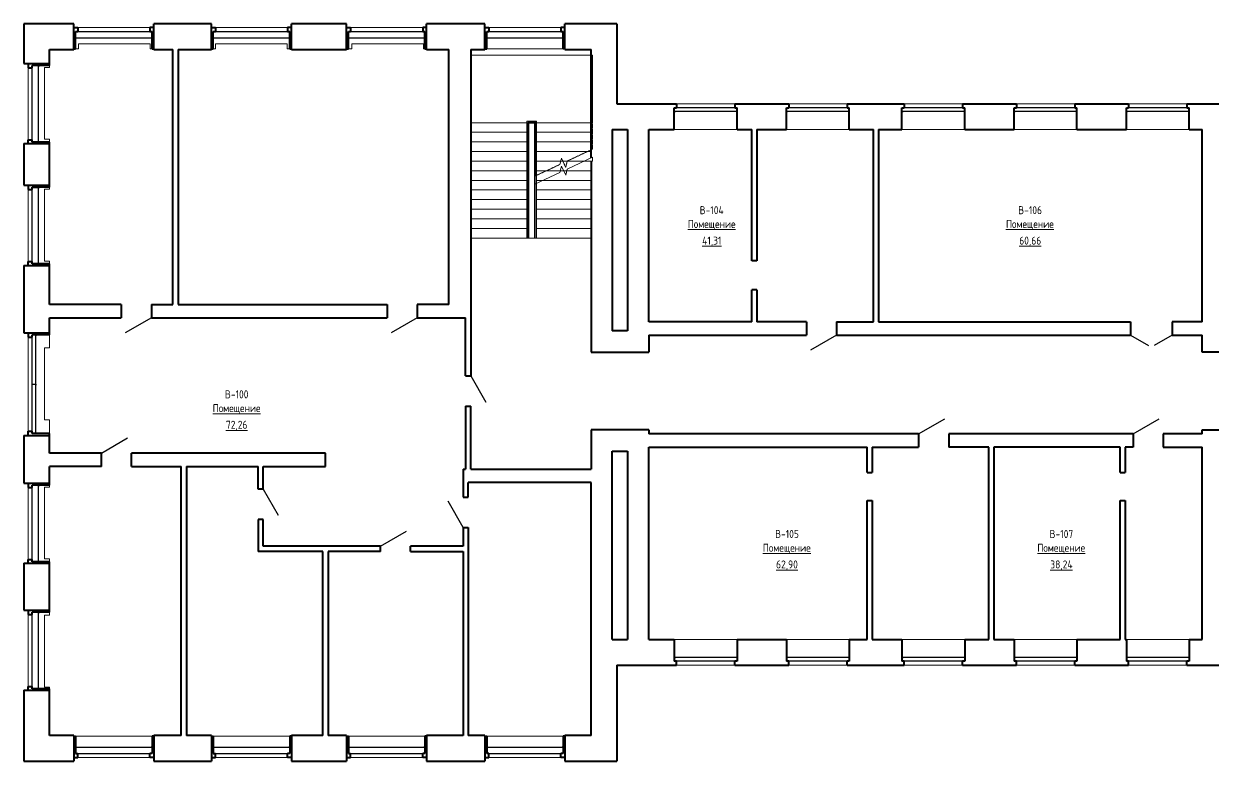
# Model space of a CAD drawing. Header units: millimetres. Extents: x -24 to 373619, y 275 to 149465.
# Drawn here: x 106 to 37256, y 62095 to 85115 of the extents above; entities that cross this region are included whole.
import ezdxf

# ---------------------------------------------------------------- set-up
doc = ezdxf.new("R2010")
doc.units = ezdxf.units.MM
doc.linetypes.add('ADSK_Сверху', pattern=[4.5, 3, -1.5])
for name, color, linetype, lineweight in [('Двери', 7, 'Continuous', 18), ('Каркас_Импост', 7, 'Continuous', 30), ('Лестницы', 7, 'Continuous', 18), ('Марки помещений', 7, 'Continuous', 18), ('Ограждение', 7, 'Continuous', 18), ('Окна', 7, 'Continuous', 18), ('Панель', 7, 'Continuous', 30), ('Перекрытия', 7, 'Continuous', 18), ('Поручни', 7, 'Continuous', 18), ('Стены', 7, 'Continuous', 18), ('Стены разрез', 7, 'Continuous', 40)]:
    doc.layers.add(name, color=color, linetype=linetype, lineweight=lineweight)
doc.styles.add('GOST Common_1', font='GOST Common.ttf', dxfattribs={"width": 0.9, "height": 250})

# ---------------------------------------------------------------- blocks, each defined once
blk = doc.blocks.new('Ограждение - Ограждение-225416-001_Весь этаж')
at = {"layer": 'Ограждение', "linetype": 'ADSK_Сверху'}
for p, q in [((15816, 82078), (15816, 78428)), ((16116, 82078), (15816, 82078)), ((15821, 82073), (15821, 78428)), ((16111, 82073), (15821, 82073)), ((15846, 82048), (15846, 78428)), ((16086, 82048), (15846, 82048)), ((15861, 82033), (15861, 78428)), ((16071, 82033), (15861, 82033)), ((15866, 82028), (15866, 78428)), ((16066, 82028), (15866, 82028)), ((15876, 82018), (15876, 78428)), ((16056, 82018), (15876, 82018)), ((16056, 80358), (16056, 82018)), ((16066, 80358), (16066, 82028)), ((16071, 80361), (16071, 82033)), ((16086, 80368), (16086, 82048)), ((16111, 82028), (16111, 82073)), ((16111, 80379), (16111, 82028)), ((16116, 82028), (16116, 82078)), ((16116, 80382), (16116, 82028)), ((15866, 78428), (15816, 78428)), ((15861, 78428), (15821, 78428)), ((15876, 78428), (15846, 78428))]:
    blk.add_line(p, q, dxfattribs=at)
at = {"layer": 'Поручни'}
for p, q in [((16066, 80108), (16056, 80108)), ((16066, 80108), (16056, 80108)), ((16056, 78428), (16056, 80108)), ((16071, 80111), (16066, 80108)), ((16071, 80111), (16066, 80108)), ((16111, 80129), (16071, 80111)), ((16111, 80129), (16071, 80111)), ((16111, 80129), (16071, 80111)), ((16071, 78428), (16071, 80111)), ((16116, 80132), (16111, 80129)), ((16111, 78428), (16111, 80129)), ((16116, 78428), (16116, 80132)), ((16071, 78428), (16056, 78428)), ((16111, 78428), (16071, 78428)), ((16116, 78428), (16111, 78428))]:
    blk.add_line(p, q, dxfattribs=at)
blk = doc.blocks.new('Ограждение - Ограждение-227097-001_Весь этаж')
at = {"layer": 'Поручни'}
for p, q in [((15816, 82078), (15816, 78428)), ((16116, 82078), (15816, 82078)), ((15821, 82073), (15821, 78428)), ((16111, 82073), (15821, 82073)), ((15861, 82033), (15861, 78428)), ((16071, 82033), (15861, 82033)), ((15876, 82018), (15876, 78428)), ((16056, 82018), (15876, 82018)), ((16056, 80108), (16056, 82018)), ((16071, 80113), (16071, 82033)), ((16086, 82031), (16086, 82048)), ((16111, 82028), (16111, 82073)), ((16111, 80129), (16111, 82028)), ((16116, 82028), (16116, 82078)), ((16116, 80132), (16116, 82028)), ((15821, 78428), (15816, 78428)), ((15861, 78428), (15821, 78428)), ((15876, 78428), (15861, 78428))]:
    blk.add_line(p, q, dxfattribs=at)
blk = doc.blocks.new('AC_Дверь_Двупольная_ДеревяннаяВнутренняя_филенчатая_с_верхом - 1260х2080-413008-001_Весь этаж')
at = {"layer": 'Панель'}
for p, q in [((-650, 210), (-87, 535)), ((650, 210), (87, 535))]:
    blk.add_line(p, q, dxfattribs=at)
blk = doc.blocks.new('ИРНИТУ_Дверь_Однопольная_ДеревяннаяВнутренняя_филенчатая - 900х2080 без верха-1341253-001_Весь этаж')
at = {"layer": 'Панель'}
blk.add_line((-470, 210), (344, 680), dxfattribs=at)
blk = doc.blocks.new('ИРНИТУ_Дверь_Однопольная_ДеревяннаяВнутренняя_филенчатая - 900х2080 без верха-1341261-001_Весь этаж')
at = {"layer": 'Панель'}
blk.add_line((-470, 80), (344, 550), dxfattribs=at)
blk = doc.blocks.new('ИРНИТУ-Окно-ГОСТ23166-99_4_2_Створки - 1920 x 2350-415137-001_Весь этаж')
at = {"layer": 'Каркас_Импост'}
for p, q in [((-1018.1, -160), (941.9, -160)), ((-1018.1, -280), (-1018.1, -160)), ((-1018.1, -160), (-983.1, -160)), ((-1018.1, -280), (941.9, -280)), ((-1018.1, -280), (-983.1, -280)), ((941.9, -160), (906.9, -160)), ((941.9, -280), (906.9, -280)), ((941.9, -280), (941.9, -160))]:
    blk.add_line(p, q, dxfattribs=at)
blk = doc.blocks.new('ИРНИТУ-Окно-ГОСТ23166-99_4_2_Створки - 1920 x 2350-415142-001_Весь этаж')
at = {"layer": 'Каркас_Импост'}
for p, q in [((-1018.1, 280), (941.9, 280)), ((-1018.1, 280), (-1018.1, 160)), ((-1018.1, 280), (-983.1, 280)), ((-1018.1, 160), (941.9, 160)), ((-1018.1, 160), (-983.1, 160)), ((941.9, 280), (906.9, 280)), ((941.9, 160), (906.9, 160)), ((941.9, 280), (941.9, 160))]:
    blk.add_line(p, q, dxfattribs=at)
blk = doc.blocks.new('ИРНИТУ-Окно-ГОСТ23166-99_6_3_Створки - 2350 x 2350-686478-001_Весь этаж')
at = {"layer": 'Каркас_Импост'}
for p, q in [((-1233.1, 210), (1156.9, 210)), ((-1233.1, 210), (-1233.1, 10)), ((-1233.1, 210), (-1198.1, 210)), ((-1233.1, 10), (1156.9, 10)), ((-1233.1, 10), (-1198.1, 10)), ((1156.9, 210), (1121.9, 210)), ((1156.9, 10), (1121.9, 10)), ((1156.9, 210), (1156.9, 10))]:
    blk.add_line(p, q, dxfattribs=at)
blk = doc.blocks.new('ИРНИТУ-Окно-ГОСТ23166-99_4_2_Створки - 1520 x 2350-1120501-001_Весь этаж')
at = {"layer": 'Каркас_Импост'}
for p, q in [((-808.1, 210), (731.9, 210)), ((-808.1, 210), (-808.1, 90)), ((-808.1, 210), (-793.1, 210)), ((-808.1, 90), (731.9, 90)), ((-808.1, 90), (-773.1, 90)), ((731.9, 210), (696.9, 210)), ((731.9, 90), (696.9, 90)), ((731.9, 210), (731.9, 90))]:
    blk.add_line(p, q, dxfattribs=at)
blk = doc.blocks.new('ИРНИТУ-Окно-ГОСТ23166-99_4_2_Створки - 1520 x 2350-1120668-001_Весь этаж')
at = {"layer": 'Каркас_Импост'}
for p, q in [((-808.1, 210), (731.9, 210)), ((-808.1, 210), (-808.1, 90)), ((-808.1, 210), (-773.1, 210)), ((-808.1, 90), (731.9, 90)), ((-808.1, 90), (-773.1, 90)), ((731.9, 90), (696.9, 90)), ((731.9, 210), (716.9, 210)), ((731.9, 210), (731.9, 90))]:
    blk.add_line(p, q, dxfattribs=at)
blk = doc.blocks.new('ИРНИТУ-Окно-ГОСТ23166-99_6_3_Створки - 2350 x 2350-686480-001_Весь этаж')
at = {"layer": 'Каркас_Импост'}
for p, q in [((-1233.1, -10), (1156.9, -10)), ((-1233.1, -210), (-1233.1, -10)), ((-1233.1, -10), (-1198.1, -10)), ((-1233.1, -210), (1156.9, -210)), ((-1233.1, -210), (-1198.1, -210)), ((1156.9, -10), (1121.9, -10)), ((1156.9, -210), (1121.9, -210)), ((1156.9, -210), (1156.9, -10))]:
    blk.add_line(p, q, dxfattribs=at)

msp = doc.modelspace()

# ---------------------------------------------------------------- linework, layer by layer
at = {"layer": 'Лестницы', "linetype": 'ADSK_Сверху'}
for p, q in [((14066, 84131), (14066, 82028)), ((17866, 84131), (14066, 84131)), ((17866, 82028), (17866, 84131)), ((15866, 82028), (14066, 82028)), ((14066, 82028), (14066, 78428)), ((15866, 82028), (14066, 82028)), ((15816, 82028), (14066, 82028)), ((15866, 82028), (16066, 82028)), ((15866, 82028), (15866, 78428)), ((16066, 82028), (17866, 82028)), ((16066, 80358), (16066, 82028)), ((16066, 82028), (17866, 82028)), ((16116, 82028), (17826, 82028)), ((17866, 81198), (17866, 82028)), ((15866, 81728), (14066, 81728)), ((15866, 81728), (14066, 81728)), ((15816, 81728), (14066, 81728)), ((15866, 81428), (14066, 81428)), ((15866, 81428), (14066, 81428)), ((15816, 81428), (14066, 81428)), ((16066, 81728), (17866, 81728)), ((16066, 81728), (17866, 81728)), ((16066, 81428), (17866, 81428)), ((16066, 81428), (17866, 81428)), ((16116, 81728), (17826, 81728)), ((16116, 81428), (17826, 81428)), ((15866, 81128), (14066, 81128)), ((15866, 81128), (14066, 81128)), ((15816, 81128), (14066, 81128)), ((16066, 81128), (17717, 81128)), ((16066, 81128), (17717, 81128)), ((16116, 81128), (17826, 81128)), ((17866, 81198), (17079, 80831)), ((15866, 80828), (14066, 80828)), ((15866, 80828), (14066, 80828)), ((15816, 80828), (14066, 80828)), ((16066, 80828), (16878, 80828)), ((16066, 80828), (16878, 80828)), ((16853, 80725), (16066, 80358)), ((16116, 80828), (17609, 80828)), ((16900, 80920), (16853, 80725)), ((17032, 80636), (16900, 80920)), ((16943, 80828), (17079, 80828)), ((16943, 80828), (17079, 80828)), ((17079, 80831), (17032, 80636)), ((17609, 80828), (17866, 80828)), ((15866, 80528), (14066, 80528)), ((15866, 80528), (14066, 80528)), ((15816, 80528), (14066, 80528)), ((16066, 80528), (16430, 80528)), ((16066, 80528), (16430, 80528)), ((16116, 80528), (16865, 80528)), ((16865, 80528), (16966, 80528)), ((16966, 80528), (17066, 80528)), ((17066, 80528), (17826, 80528)), ((15866, 80228), (14066, 80228)), ((15866, 80228), (14066, 80228)), ((15816, 80228), (14066, 80228)), ((15866, 79928), (14066, 79928)), ((15866, 79928), (14066, 79928)), ((15816, 79928), (14066, 79928)), ((16116, 80228), (16323, 80228)), ((16116, 79928), (17826, 79928)), ((16323, 80228), (17826, 80228)), ((15866, 79628), (14066, 79628)), ((15866, 79628), (14066, 79628)), ((15816, 79628), (14066, 79628)), ((16116, 79628), (17826, 79628)), ((15866, 79328), (14066, 79328)), ((15866, 79328), (14066, 79328)), ((15816, 79328), (14066, 79328)), ((16116, 79328), (17826, 79328)), ((15866, 79028), (14066, 79028)), ((15866, 79028), (14066, 79028)), ((15816, 79028), (14066, 79028)), ((16116, 79028), (17826, 79028)), ((15866, 78728), (14066, 78728)), ((15866, 78728), (14066, 78728)), ((15816, 78728), (14066, 78728)), ((15866, 78428), (14066, 78428)), ((16116, 78728), (17826, 78728)), ((16116, 78428), (17826, 78428))]:
    msp.add_line(p, q, dxfattribs=at)
at = {"layer": 'Лестницы'}
for p, q in [((17826, 84131), (14066, 84131)), ((15816, 82028), (14066, 82028)), ((16116, 82028), (17826, 82028)), ((15816, 81728), (14066, 81728)), ((15816, 81428), (14066, 81428)), ((16116, 81728), (17826, 81728)), ((16116, 81428), (17826, 81428)), ((15816, 81128), (14066, 81128)), ((16116, 81128), (17826, 81128)), ((15816, 80828), (14066, 80828)), ((16116, 80828), (17609, 80828)), ((16900, 80670), (16853, 80475)), ((17032, 80386), (16900, 80670)), ((17866, 80948), (17079, 80581)), ((17609, 80828), (17866, 80828)), ((17866, 80828), (17866, 80948)), ((15816, 80528), (14066, 80528)), ((16853, 80475), (16066, 80108)), ((16116, 80528), (16865, 80528)), ((16865, 80528), (16966, 80528)), ((16966, 80528), (17066, 80528)), ((17079, 80581), (17032, 80386)), ((17066, 80528), (17826, 80528)), ((15816, 80228), (14066, 80228)), ((15816, 79928), (14066, 79928)), ((16116, 80228), (16323, 80228)), ((16116, 79928), (17826, 79928)), ((16323, 80228), (17826, 80228)), ((15816, 79628), (14066, 79628)), ((16116, 79628), (17826, 79628)), ((15816, 79328), (14066, 79328)), ((16116, 79328), (17826, 79328)), ((15816, 79028), (14066, 79028)), ((16116, 79028), (17826, 79028)), ((15816, 78728), (14066, 78728)), ((15816, 78428), (14066, 78428)), ((16116, 78728), (17826, 78728)), ((16116, 78428), (17826, 78428))]:
    msp.add_line(p, q, dxfattribs=at)
at = {"layer": 'Перекрытия'}
for p, q in [((15816, 78428), (14066, 78428)), ((16056, 78428), (15876, 78428))]:
    msp.add_line(p, q, dxfattribs=at)
at = {"layer": 'Стены'}
for p, q in [((1795, 84995), (4045, 84995)), ((6095, 84995), (8345, 84995)), ((10315, 84995), (12565, 84995)), ((14635, 84995), (16885, 84995)), ((1815, 84335), (1725, 84335)), ((1815, 84485), (4055, 84485)), ((1815, 84335), (1815, 84485)), ((4055, 84485), (4055, 84335)), ((4115, 84335), (4055, 84335)), ((6095, 84335), (6025, 84335)), ((6095, 84485), (8335, 84485)), ((6095, 84335), (6095, 84485)), ((8335, 84485), (8335, 84335)), ((8415, 84335), (8335, 84335)), ((10348, 84335), (10245, 84335)), ((10348, 84485), (12588, 84485)), ((10348, 84335), (10348, 84485)), ((12588, 84485), (12588, 84335)), ((12635, 84335), (12588, 84335)), ((16955, 84335), (14565, 84335)), ((246, 81490), (246, 83740)), ((756, 81510), (756, 83750)), ((756, 83750), (906, 83750)), ((906, 83810), (906, 83750)), ((20494, 82615), (22314, 82615)), ((23999, 82615), (25819, 82615)), ((27604, 82615), (29424, 82615)), ((31109, 82615), (32929, 82615)), ((34613, 82615), (36433, 82615)), ((22384, 81815), (20424, 81815)), ((25889, 81815), (23929, 81815)), ((29494, 81815), (27534, 81815)), ((32999, 81815), (31039, 81815)), ((36503, 81815), (34543, 81815)), ((906, 81510), (756, 81510)), ((906, 81510), (906, 81420)), ((246, 77690), (246, 79940)), ((756, 77710), (756, 79950)), ((756, 79950), (906, 79950)), ((906, 80010), (906, 79950)), ((906, 77710), (756, 77710)), ((906, 77710), (906, 77620)), ((246, 72395), (246, 75335)), ((906, 75405), (906, 74995)), ((756, 74995), (756, 72755)), ((906, 74995), (756, 74995)), ((756, 72755), (906, 72755)), ((906, 72755), (906, 72325)), ((246, 68390), (246, 70640)), ((756, 68410), (756, 70650)), ((756, 70650), (906, 70650)), ((906, 70710), (906, 70650)), ((906, 68410), (756, 68410)), ((906, 68410), (906, 68320)), ((246, 64424), (246, 66674)), ((756, 64410), (756, 66650)), ((756, 66650), (906, 66650)), ((906, 66744), (906, 66650)), ((20424, 65895), (22384, 65895)), ((23929, 65895), (25889, 65895)), ((27534, 65895), (29494, 65895)), ((31039, 65895), (32999, 65895)), ((34543, 65895), (36503, 65895)), ((22314, 65095), (20494, 65095)), ((25819, 65095), (23999, 65095)), ((29424, 65095), (27604, 65095)), ((32929, 65095), (31109, 65095)), ((36433, 65095), (34613, 65095)), ((906, 64410), (756, 64410)), ((906, 64410), (906, 64354)), ((1725, 62875), (4115, 62875)), ((6025, 62875), (8415, 62875)), ((10245, 62875), (12635, 62875)), ((14565, 62875), (16955, 62875)), ((4045, 62215), (1795, 62215)), ((8345, 62215), (6095, 62215)), ((12565, 62215), (10315, 62215)), ((16885, 62215), (14635, 62215))]:
    msp.add_line(p, q, dxfattribs=at)
at = {"layer": 'Стены разрез'}
for p, q in [((106, 85115), (106, 83875)), ((1666, 85115), (106, 85115)), ((1666, 84315), (1666, 85115)), ((5966, 85115), (4166, 85115)), ((4166, 84315), (4166, 85115)), ((5966, 84315), (5966, 85115)), ((10186, 85115), (8466, 85115)), ((8466, 84315), (8466, 85115)), ((10186, 84315), (10186, 85115)), ((14506, 85115), (12686, 85115)), ((12686, 84315), (12686, 85115)), ((14506, 84315), (14506, 85115)), ((18626, 85115), (17006, 85115)), ((17006, 84315), (17006, 85115)), ((18626, 85115), (18626, 82615)), ((1666, 84995), (1795, 84995)), ((1725, 84875), (1795, 84875)), ((1725, 84335), (1725, 84875)), ((1795, 84995), (1795, 84875)), ((4166, 84995), (4045, 84995)), ((4045, 84995), (4045, 84875)), ((4045, 84875), (4115, 84875)), ((4115, 84335), (4115, 84875)), ((5966, 84995), (6095, 84995)), ((6025, 84875), (6095, 84875)), ((6025, 84335), (6025, 84875)), ((6095, 84995), (6095, 84875)), ((8466, 84995), (8345, 84995)), ((8345, 84995), (8345, 84875)), ((8345, 84875), (8415, 84875)), ((8415, 84335), (8415, 84875)), ((10186, 84995), (10315, 84995)), ((10245, 84875), (10315, 84875)), ((10245, 84335), (10245, 84875)), ((10315, 84995), (10315, 84875)), ((12686, 84995), (12565, 84995)), ((12565, 84995), (12565, 84875)), ((12565, 84875), (12635, 84875)), ((12635, 84335), (12635, 84875)), ((14506, 84995), (14635, 84995)), ((14565, 84875), (14635, 84875)), ((14565, 84335), (14565, 84875)), ((14635, 84995), (14635, 84875)), ((17006, 84995), (16885, 84995)), ((16885, 84995), (16885, 84875)), ((16885, 84875), (16955, 84875)), ((16955, 84335), (16955, 84875)), ((1666, 84335), (1725, 84335)), ((4115, 84335), (4166, 84335)), ((5966, 84335), (6025, 84335)), ((8415, 84335), (8466, 84335)), ((10186, 84335), (10245, 84335)), ((12635, 84335), (12686, 84335)), ((14506, 84335), (14565, 84335)), ((17006, 84335), (16955, 84335)), ((906, 83810), (906, 84315)), ((906, 84315), (1666, 84315)), ((4166, 84315), (4766, 84315)), ((4766, 76355), (4766, 84315)), ((4926, 84315), (5966, 84315)), ((4926, 84315), (4926, 76355)), ((8466, 84315), (10186, 84315)), ((12686, 84315), (13386, 84315)), ((13386, 76355), (13386, 84315)), ((14066, 84315), (14506, 84315)), ((14066, 84315), (14066, 74121)), ((17006, 84315), (17826, 84315)), ((17826, 80929), (17826, 84315)), ((106, 83875), (906, 83875)), ((246, 83875), (246, 83740)), ((246, 83740), (366, 83740)), ((366, 83740), (366, 83810)), ((906, 83810), (366, 83810)), ((18626, 82615), (20494, 82615)), ((20424, 82495), (20494, 82495)), ((20424, 81815), (20424, 82495)), ((20494, 82615), (20494, 82495)), ((22314, 82615), (23999, 82615)), ((22314, 82615), (22314, 82495)), ((22314, 82495), (22384, 82495)), ((22384, 81815), (22384, 82495)), ((23929, 82495), (23999, 82495)), ((23929, 81815), (23929, 82495)), ((23999, 82615), (23999, 82495)), ((25819, 82615), (27604, 82615)), ((25819, 82615), (25819, 82495)), ((25819, 82495), (25889, 82495)), ((25889, 81815), (25889, 82495)), ((27534, 82495), (27604, 82495)), ((27534, 81815), (27534, 82495)), ((27604, 82615), (27604, 82495)), ((29424, 82615), (31109, 82615)), ((29424, 82615), (29424, 82495)), ((29424, 82495), (29494, 82495)), ((29494, 81815), (29494, 82495)), ((31039, 82495), (31109, 82495)), ((31039, 81815), (31039, 82495)), ((31109, 82615), (31109, 82495)), ((32929, 82615), (34613, 82615)), ((32929, 82615), (32929, 82495)), ((32929, 82495), (32999, 82495)), ((32999, 81815), (32999, 82495)), ((34543, 82495), (34613, 82495)), ((34543, 81815), (34543, 82495)), ((34613, 82615), (34613, 82495)), ((36433, 82615), (38218, 82615)), ((36433, 82615), (36433, 82495)), ((36433, 82495), (36503, 82495)), ((36503, 81815), (36503, 82495)), ((18486, 81815), (18966, 81815)), ((18486, 81815), (18486, 75526)), ((18966, 81815), (18966, 75526)), ((19626, 81815), (20424, 81815)), ((19626, 75815), (19626, 81815)), ((22384, 81815), (22841, 81815)), ((22841, 77715), (22841, 81815)), ((23001, 81815), (23929, 81815)), ((23001, 81815), (23001, 77715)), ((25889, 81815), (26646, 81815)), ((26646, 75815), (26646, 81815)), ((26806, 81815), (27534, 81815)), ((26806, 81815), (26806, 75815)), ((29494, 81815), (31039, 81815)), ((32999, 81815), (34543, 81815)), ((36503, 81815), (36916, 81815)), ((36916, 75815), (36916, 81815)), ((106, 81375), (106, 80075)), ((106, 81375), (906, 81375)), ((246, 81375), (246, 81490)), ((246, 81490), (366, 81490)), ((366, 81420), (366, 81490)), ((906, 81420), (366, 81420)), ((906, 80010), (906, 81420)), ((17826, 80828), (17826, 74866)), ((106, 80075), (906, 80075)), ((246, 80075), (246, 79940)), ((246, 79940), (366, 79940)), ((366, 79940), (366, 80010)), ((906, 80010), (366, 80010)), ((246, 77575), (246, 77690)), ((246, 77690), (366, 77690)), ((366, 77620), (366, 77690)), ((23001, 77715), (22841, 77715)), ((106, 77575), (106, 75465)), ((106, 77575), (906, 77575)), ((906, 77620), (366, 77620)), ((906, 76355), (906, 77620)), ((22841, 75815), (22841, 76805)), ((23001, 76805), (22841, 76805)), ((23001, 76805), (23001, 75815)), ((3150, 76355), (906, 76355)), ((3150, 76355), (3150, 75935)), ((4090, 76355), (4766, 76355)), ((4090, 76355), (4090, 75935)), ((4926, 76355), (11456, 76355)), ((11456, 76355), (11456, 75935)), ((13386, 76355), (12396, 76355)), ((12396, 76355), (12396, 75935)), ((906, 75405), (906, 75935)), ((906, 75935), (3150, 75935)), ((4090, 75935), (11456, 75935)), ((12396, 75935), (13906, 75935)), ((13906, 74121), (13906, 75935)), ((22841, 75815), (19626, 75815)), ((24551, 75815), (23001, 75815)), ((24551, 75815), (24551, 75395)), ((25491, 75815), (26646, 75815)), ((25491, 75815), (25491, 75395)), ((26806, 75815), (34676, 75815)), ((34676, 75815), (34676, 75395)), ((36916, 75815), (35976, 75815)), ((35976, 75815), (35976, 75395)), ((106, 75465), (906, 75465)), ((246, 75465), (246, 75335)), ((18966, 75526), (18486, 75526)), ((246, 75335), (366, 75335)), ((366, 75335), (366, 75405)), ((906, 75405), (366, 75405)), ((19626, 75395), (19626, 74866)), ((19626, 75395), (24551, 75395)), ((25491, 75395), (34676, 75395)), ((35976, 75395), (36916, 75395)), ((36916, 74866), (36916, 75395)), ((17826, 74866), (19626, 74866)), ((37596, 74866), (36916, 74866)), ((13906, 74121), (14066, 74121)), ((13906, 73181), (13906, 71215)), ((13906, 73181), (14066, 73181)), ((14066, 71215), (14066, 73181)), ((106, 72265), (106, 70775)), ((106, 72265), (906, 72265)), ((246, 72265), (246, 72395)), ((246, 72395), (366, 72395)), ((366, 72325), (366, 72395)), ((906, 72325), (366, 72325)), ((906, 72265), (906, 72325)), ((906, 71715), (906, 72265)), ((19626, 72436), (17826, 72436)), ((17826, 72436), (17826, 71215)), ((19626, 72436), (19626, 72315)), ((28056, 72315), (19626, 72315)), ((28056, 72315), (28056, 71895)), ((34756, 72315), (28996, 72315)), ((28996, 72315), (28996, 71895)), ((34756, 72315), (34756, 71895)), ((36916, 72315), (35696, 72315)), ((35696, 72315), (35696, 71895)), ((36916, 72315), (36916, 72436)), ((36916, 72436), (37596, 72436)), ((2535, 71715), (906, 71715)), ((2535, 71295), (2535, 71715)), ((9530, 71715), (3475, 71715)), ((3475, 71295), (3475, 71715)), ((9530, 71295), (9530, 71715)), ((18486, 65895), (18486, 71776)), ((18486, 71776), (18966, 71776)), ((18966, 71776), (18966, 65895)), ((19626, 65895), (19626, 71895)), ((19626, 71895), (26446, 71895)), ((26446, 71105), (26446, 71895)), ((26606, 71895), (28056, 71895)), ((26606, 71895), (26606, 71105)), ((30246, 71895), (28996, 71895)), ((30246, 65895), (30246, 71895)), ((34346, 71895), (30406, 71895)), ((30406, 71895), (30406, 65895)), ((34346, 71105), (34346, 71895)), ((34756, 71895), (34506, 71895)), ((34506, 71895), (34506, 71105)), ((35696, 71895), (36916, 71895)), ((36916, 65895), (36916, 71895)), ((906, 70775), (906, 71295)), ((2535, 71295), (906, 71295)), ((3475, 71295), (5025, 71295)), ((5025, 62895), (5025, 71295)), ((5185, 71295), (7425, 71295)), ((5185, 71295), (5185, 62895)), ((7425, 70585), (7425, 71295)), ((7585, 71295), (9530, 71295)), ((7585, 70585), (7585, 71295)), ((13826, 71215), (13906, 71215)), ((13826, 71215), (13826, 70335)), ((14066, 71215), (17826, 71215)), ((26446, 71105), (26606, 71105)), ((34346, 71105), (34506, 71105)), ((106, 70775), (906, 70775)), ((246, 70775), (246, 70640)), ((246, 70640), (366, 70640)), ((366, 70640), (366, 70710)), ((906, 70710), (366, 70710)), ((906, 70710), (906, 70775)), ((7585, 70585), (7425, 70585)), ((17826, 70795), (13986, 70795)), ((13986, 70335), (13986, 70795)), ((17826, 62895), (17826, 70795)), ((13826, 70335), (13986, 70335)), ((26446, 65895), (26446, 70230)), ((26446, 70230), (26606, 70230)), ((26606, 70230), (26606, 65895)), ((34346, 65895), (34346, 70230)), ((34346, 70230), (34506, 70230)), ((34506, 70230), (34506, 65895)), ((7425, 69645), (7425, 68645)), ((7585, 69645), (7425, 69645)), ((7585, 68805), (7585, 69645)), ((13826, 69395), (13826, 68805)), ((13826, 69395), (13986, 69395)), ((13986, 69395), (13986, 62895)), ((11248, 68805), (7585, 68805)), ((11248, 68645), (11248, 68805)), ((13826, 68805), (12188, 68805)), ((12188, 68645), (12188, 68805)), ((246, 68275), (246, 68390)), ((246, 68390), (366, 68390)), ((366, 68320), (366, 68390)), ((9450, 68645), (7425, 68645)), ((9450, 62895), (9450, 68645)), ((9610, 68645), (9610, 62895)), ((11248, 68645), (9610, 68645)), ((12188, 68645), (13826, 68645)), ((13826, 68645), (13826, 62895)), ((106, 68275), (106, 66809)), ((106, 68275), (906, 68275)), ((906, 68320), (366, 68320)), ((906, 68275), (906, 68320)), ((906, 66809), (906, 68275)), ((106, 66809), (906, 66809)), ((246, 66809), (246, 66674)), ((246, 66674), (366, 66674)), ((366, 66674), (366, 66744)), ((906, 66744), (366, 66744)), ((906, 66744), (906, 66809)), ((18486, 65895), (18966, 65895)), ((19626, 65895), (20424, 65895)), ((20424, 65895), (20424, 65215)), ((22384, 65895), (23929, 65895)), ((22384, 65895), (22384, 65215)), ((23929, 65895), (23929, 65215)), ((25889, 65895), (26446, 65895)), ((25889, 65895), (25889, 65215)), ((26606, 65895), (27534, 65895)), ((27534, 65895), (27534, 65215)), ((29494, 65895), (30246, 65895)), ((29494, 65895), (29494, 65215)), ((30406, 65895), (31039, 65895)), ((31039, 65895), (31039, 65215)), ((32999, 65895), (34346, 65895)), ((32999, 65895), (32999, 65215)), ((34506, 65895), (34543, 65895)), ((34543, 65895), (34543, 65215)), ((36503, 65895), (36916, 65895)), ((36503, 65895), (36503, 65215)), ((18626, 65095), (20494, 65095)), ((18626, 65095), (18626, 62095)), ((20494, 65215), (20424, 65215)), ((20494, 65095), (20494, 65215)), ((22384, 65215), (22314, 65215)), ((22314, 65095), (22314, 65215)), ((22314, 65095), (23999, 65095)), ((23999, 65215), (23929, 65215)), ((23999, 65095), (23999, 65215)), ((25889, 65215), (25819, 65215)), ((25819, 65095), (25819, 65215)), ((25819, 65095), (27604, 65095)), ((27604, 65215), (27534, 65215)), ((27604, 65095), (27604, 65215)), ((29494, 65215), (29424, 65215)), ((29424, 65095), (29424, 65215)), ((29424, 65095), (31109, 65095)), ((31109, 65215), (31039, 65215)), ((31109, 65095), (31109, 65215)), ((32999, 65215), (32929, 65215)), ((32929, 65095), (32929, 65215)), ((32929, 65095), (34613, 65095)), ((34613, 65215), (34543, 65215)), ((34613, 65095), (34613, 65215)), ((36503, 65215), (36433, 65215)), ((36433, 65095), (36433, 65215)), ((36433, 65095), (38218, 65095)), ((106, 64309), (106, 62095)), ((106, 64309), (906, 64309)), ((246, 64309), (246, 64424)), ((246, 64424), (366, 64424)), ((366, 64354), (366, 64424)), ((906, 64354), (366, 64354)), ((906, 64309), (906, 64354)), ((906, 62895), (906, 64309)), ((1666, 62895), (906, 62895)), ((1666, 62895), (1666, 62095)), ((1666, 62875), (1725, 62875)), ((1725, 62875), (1725, 62335)), ((4166, 62875), (4115, 62875)), ((4115, 62875), (4115, 62335)), ((5025, 62895), (4166, 62895)), ((4166, 62895), (4166, 62095)), ((5966, 62895), (5185, 62895)), ((5966, 62895), (5966, 62095)), ((5966, 62875), (6025, 62875)), ((6025, 62875), (6025, 62335)), ((8466, 62875), (8415, 62875)), ((8415, 62875), (8415, 62335)), ((9450, 62895), (8466, 62895)), ((8466, 62895), (8466, 62095)), ((10186, 62895), (9610, 62895)), ((10186, 62895), (10186, 62095)), ((10186, 62875), (10245, 62875)), ((10245, 62875), (10245, 62335)), ((12686, 62875), (12635, 62875)), ((12635, 62875), (12635, 62335)), ((13826, 62895), (12686, 62895)), ((12686, 62895), (12686, 62095)), ((14506, 62895), (13986, 62895)), ((14506, 62895), (14506, 62095)), ((14506, 62875), (14565, 62875)), ((14565, 62875), (14565, 62335)), ((17006, 62875), (16955, 62875)), ((16955, 62875), (16955, 62335)), ((17826, 62895), (17006, 62895)), ((17006, 62895), (17006, 62095)), ((106, 62095), (1666, 62095)), ((1666, 62215), (1795, 62215)), ((1725, 62335), (1795, 62335)), ((1795, 62215), (1795, 62335)), ((4115, 62335), (4045, 62335)), ((4045, 62215), (4045, 62335)), ((4166, 62215), (4045, 62215)), ((4166, 62095), (5966, 62095)), ((5966, 62215), (6095, 62215)), ((6025, 62335), (6095, 62335)), ((6095, 62215), (6095, 62335)), ((8415, 62335), (8345, 62335)), ((8345, 62215), (8345, 62335)), ((8466, 62215), (8345, 62215)), ((8466, 62095), (10186, 62095)), ((10186, 62215), (10315, 62215)), ((10245, 62335), (10315, 62335)), ((10315, 62215), (10315, 62335)), ((12635, 62335), (12565, 62335)), ((12565, 62215), (12565, 62335)), ((12686, 62215), (12565, 62215)), ((12686, 62095), (14506, 62095)), ((14506, 62215), (14635, 62215)), ((14635, 62335), (14565, 62335)), ((14635, 62215), (14635, 62335)), ((16955, 62335), (16885, 62335)), ((16885, 62215), (16885, 62335)), ((17006, 62215), (16885, 62215)), ((17006, 62095), (18626, 62095))]:
    msp.add_line(p, q, dxfattribs=at)

# ---------------------------------------------------------------- block references
at = {"layer": 'Двери'}
for name, p, rotation in [('ИРНИТУ_Дверь_Однопольная_ДеревяннаяВнутренняя_филенчатая - 900х2080 без верха-1341253-001_Весь этаж', (3620, 76145), 180), ('ИРНИТУ_Дверь_Однопольная_ДеревяннаяВнутренняя_филенчатая - 900х2080 без верха-1341253-001_Весь этаж', (11926, 76145), 180), ('ИРНИТУ_Дверь_Однопольная_ДеревяннаяВнутренняя_филенчатая - 900х2080 без верха-1341253-001_Весь этаж', (25021, 75605), 180), ('AC_Дверь_Двупольная_ДеревяннаяВнутренняя_филенчатая_с_верхом - 1260х2080-413008-001_Весь этаж', (35326, 75605), 180), ('ИРНИТУ_Дверь_Однопольная_ДеревяннаяВнутренняя_филенчатая - 900х2080 без верха-1341261-001_Весь этаж', (13986, 73651), 269.9999999999999), ('ИРНИТУ_Дверь_Однопольная_ДеревяннаяВнутренняя_филенчатая - 900х2080 без верха-1341261-001_Весь этаж', (7505, 70115), 269.9999999999999), ('ИРНИТУ_Дверь_Однопольная_ДеревяннаяВнутренняя_филенчатая - 900х2080 без верха-1341261-001_Весь этаж', (13906, 69865), 89.99999999999991)]:
    msp.add_blockref(name, p, dxfattribs=dict(at, rotation=rotation))
for name, p in [('ИРНИТУ_Дверь_Однопольная_ДеревяннаяВнутренняя_филенчатая - 900х2080 без верха-1341253-001_Весь этаж', (28526, 72105)), ('ИРНИТУ_Дверь_Однопольная_ДеревяннаяВнутренняя_филенчатая - 900х2080 без верха-1341253-001_Весь этаж', (35226, 72105)), ('ИРНИТУ_Дверь_Однопольная_ДеревяннаяВнутренняя_филенчатая - 900х2080 без верха-1341253-001_Весь этаж', (3005, 71505)), ('ИРНИТУ_Дверь_Однопольная_ДеревяннаяВнутренняя_филенчатая - 900х2080 без верха-1341261-001_Весь этаж', (11718, 68725))]:
    msp.add_blockref(name, p, dxfattribs=at)
at = {"layer": 'Ограждение'}
for name in ['Ограждение - Ограждение-225416-001_Весь этаж', 'Ограждение - Ограждение-227097-001_Весь этаж']:
    msp.add_blockref(name, (0, 0), dxfattribs=at)
at = {"layer": 'Окна'}
for name, p in [('ИРНИТУ-Окно-ГОСТ23166-99_6_3_Створки - 2350 x 2350-686478-001_Весь этаж', (2958, 84665)), ('ИРНИТУ-Окно-ГОСТ23166-99_6_3_Створки - 2350 x 2350-686478-001_Весь этаж', (7258, 84665)), ('ИРНИТУ-Окно-ГОСТ23166-99_6_3_Створки - 2350 x 2350-686478-001_Весь этаж', (11478, 84665)), ('ИРНИТУ-Окно-ГОСТ23166-99_6_3_Створки - 2350 x 2350-686478-001_Весь этаж', (15798, 84665)), ('ИРНИТУ-Окно-ГОСТ23166-99_6_3_Створки - 2350 x 2350-686480-001_Весь этаж', (2958, 62545)), ('ИРНИТУ-Окно-ГОСТ23166-99_6_3_Створки - 2350 x 2350-686480-001_Весь этаж', (7258, 62545)), ('ИРНИТУ-Окно-ГОСТ23166-99_6_3_Створки - 2350 x 2350-686480-001_Весь этаж', (11478, 62545)), ('ИРНИТУ-Окно-ГОСТ23166-99_6_3_Створки - 2350 x 2350-686480-001_Весь этаж', (15798, 62545))]:
    msp.add_blockref(name, p, dxfattribs=at)
for name, p, rotation in [('ИРНИТУ-Окно-ГОСТ23166-99_6_3_Створки - 2350 x 2350-686478-001_Весь этаж', (576, 82653), 90), ('ИРНИТУ-Окно-ГОСТ23166-99_4_2_Створки - 1920 x 2350-415137-001_Весь этаж', (21366, 82215), 180), ('ИРНИТУ-Окно-ГОСТ23166-99_4_2_Створки - 1920 x 2350-415137-001_Весь этаж', (24871, 82215), 180), ('ИРНИТУ-Окно-ГОСТ23166-99_4_2_Створки - 1920 x 2350-415137-001_Весь этаж', (28476, 82215), 180), ('ИРНИТУ-Окно-ГОСТ23166-99_4_2_Створки - 1920 x 2350-415137-001_Весь этаж', (31981, 82215), 180), ('ИРНИТУ-Окно-ГОСТ23166-99_4_2_Створки - 1920 x 2350-415137-001_Весь этаж', (35485, 82215), 180), ('ИРНИТУ-Окно-ГОСТ23166-99_6_3_Створки - 2350 x 2350-686478-001_Весь этаж', (576, 78853), 90), ('ИРНИТУ-Окно-ГОСТ23166-99_4_2_Створки - 1520 x 2350-1120501-001_Весь этаж', (576, 74673), 90), ('ИРНИТУ-Окно-ГОСТ23166-99_4_2_Створки - 1520 x 2350-1120668-001_Весь этаж', (576, 73133), 90), ('ИРНИТУ-Окно-ГОСТ23166-99_6_3_Створки - 2350 x 2350-686478-001_Весь этаж', (576, 69553), 90), ('ИРНИТУ-Окно-ГОСТ23166-99_6_3_Створки - 2350 x 2350-686478-001_Весь этаж', (576, 65587), 90), ('ИРНИТУ-Окно-ГОСТ23166-99_4_2_Створки - 1920 x 2350-415142-001_Весь этаж', (21366, 65495), 180), ('ИРНИТУ-Окно-ГОСТ23166-99_4_2_Створки - 1920 x 2350-415142-001_Весь этаж', (24871, 65495), 180), ('ИРНИТУ-Окно-ГОСТ23166-99_4_2_Створки - 1920 x 2350-415142-001_Весь этаж', (28476, 65495), 180), ('ИРНИТУ-Окно-ГОСТ23166-99_4_2_Створки - 1920 x 2350-415142-001_Весь этаж', (31981, 65495), 180), ('ИРНИТУ-Окно-ГОСТ23166-99_4_2_Створки - 1920 x 2350-415142-001_Весь этаж', (35485, 65495), 180)]:
    msp.add_blockref(name, p, dxfattribs=dict(at, rotation=rotation))

# ---------------------------------------------------------------- texts
at = {"layer": 'Марки помещений', "lineweight": 9, "char_height": 250, "attachment_point": 1, "style": 'GOST Common_1'}
for s, insert, width in [('\\fGOST Common|b0|i0|c204|p34|;\\W.9;В', (21218, 79422), 223.67), ('-104', (21403, 79422), 743.16), ('\\fGOST Common|b0|i0|c204|p34|;\\W.9;В', (31168, 79422), 223.67), ('-106', (31352, 79422), 721.52), ('\\LПомещение', (20843, 78991), 1875.95), ('\\LПомещение', (30783, 78991), 1875.95), ('\\L41,31', (21296, 78472), 779.24), ('\\L60,66', (31197, 78472), 873.04), ('\\fGOST Common|b0|i0|c204|p34|;\\W.9;В', (6390, 73673), 223.67), ('-100', (6575, 73673), 721.52), ('\\LПомещение', (6006, 73242), 1875.95), ('\\L72,26', (6420, 72723), 873.04), ('\\fGOST Common|b0|i0|c204|p34|;\\W.9;В', (23574, 69313), 223.67), ('-105', (23758, 69313), 721.52), ('\\fGOST Common|b0|i0|c204|p34|;\\W.9;В', (32147, 69313), 223.67), ('-107', (32332, 69313), 721.52), ('\\LПомещение', (23189, 68882), 1875.95), ('\\LПомещение', (31763, 68882), 1875.95), ('\\L62,90', (23603, 68363), 873.04), ('\\L38,24', (32168, 68363), 894.68)]:
    msp.add_mtext(s, dxfattribs=dict(at, insert=insert, width=width))

doc.saveas('drawing.dxf')
